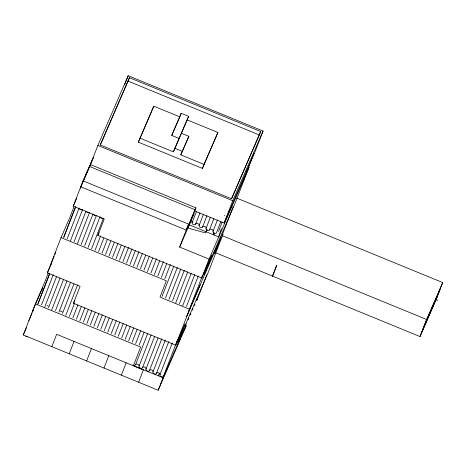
<?xml version="1.0" encoding="UTF-8"?>
<svg xmlns="http://www.w3.org/2000/svg" width="466" height="466" viewBox="0 0 466 466"><rect width="100%" height="100%" fill="white"/><g stroke="black" fill="none" stroke-linecap="round" stroke-linejoin="round"><path stroke-width="0.7" d="M48.307 272.96L44.154 283.672L35.334 303.937L23.3 334.967L158.184 390.263L163.048 377.734L182.253 333.58L182.288 332.188M160.747 383.605L160.467 384.246M167.096 368.985L167.131 368.268M173.591 354.055L173.626 353.333M180.092 339.12L180.126 338.398M184.35 329.136L184.431 328.786M186.598 323.812L185.625 324.825M221.391 228.608L218.711 236.92L189.307 224.857M175.676 345.166L189.604 309.267L221.035 237.025L214.529 253.801L223.08 234.136L208.523 271.678L177.686 342.545L184.833 324.132L175.676 345.166L73.506 303.279L80.082 286.316L47.375 272.901L61.058 237.619L69.65 217.867M204.982 272.412L211.715 255.048L201.737 277.986L97.872 235.406L104.273 218.898L73.255 206.182L83.07 180.866L92.734 158.656M50.689 265.09L54.149 256.166M69.941 217.208L73.826 207.184M90.427 164.597L97.866 145.427L128.191 75.737L263.074 131.033L254.43 153.32L224.105 223.016L194.701 210.958L195.906 207.842L90.427 164.597L80.769 186.808L186.243 230.053L195.906 207.842M41.911 289.776L42.68 287.796L32.707 310.717M38.026 303.541L49.547 273.827M63.691 237.363L75.48 206.974M37.793 304.333L49.629 273.822M63.83 237.211L75.661 206.7M124.83 84.387L128.191 75.737M100.336 145.048L129.466 77.717L260.715 131.529L231.585 198.86M41.509 304.968L53.299 274.579M67.18 238.79L78.964 208.401M44.736 307.077L56.526 276.688M70.407 240.893L82.453 209.834M48.487 307.828L60.009 278.115M74.152 241.65L85.942 211.261M51.709 309.931L63.498 279.548M77.379 243.753L89.431 212.694M55.46 310.688L66.987 280.975M81.131 244.51L92.915 214.121M58.949 312.115L70.471 282.408M84.62 245.937L96.404 215.548M62.438 313.548L73.96 283.835M88.103 247.37L99.893 216.981M51.843 346.669L56.642 334.303L143.394 369.87L138.6 382.237M65.863 315.132L77.671 284.697M91.575 248.85L103.4 218.362M69.428 316.362L74.409 303.529M95.099 250.184L100.598 236M187.245 119.913L217.896 132.478L202.442 168.43L138.344 142.147L153.797 106.196L179.812 116.861L181.198 113.29L188.631 116.337L173.358 151.829L139.905 138.117M153.797 106.196L138.344 142.147M72.917 317.789L77.898 304.962M98.588 251.611L103.825 238.109M76.407 319.222L81.381 306.389M102.077 253.044L107.314 239.536M79.896 320.649L84.87 307.822M105.561 254.471L110.803 240.963M69.23 353.793L74.024 341.427M83.379 322.082L88.359 309.249M109.05 255.904L114.287 242.396M86.868 323.509L91.843 310.676M112.539 257.331L118.038 243.147M90.357 324.942L95.332 312.109M116.022 258.758L121.265 245.256M93.841 326.369L98.821 313.536M119.512 260.191L125.01 246.007M97.33 327.796L102.31 314.969M123.001 261.618L128.5 247.44M86.612 360.923L91.412 348.556M100.819 329.229L105.794 316.397M126.49 263.051L131.989 248.867M104.308 330.656L109.283 317.829M129.973 264.478L135.478 250.3M107.792 332.089L112.772 319.257M133.462 265.911L138.961 251.727M111.281 333.516L116.255 320.69M136.952 267.338L142.45 253.16M217.896 132.478L204.009 164.399L180.791 154.875L188.858 136.34L181.425 133.293M114.77 334.949L119.745 322.117M140.435 268.771L145.677 255.263M104 368.053L108.794 355.686M118.253 336.376L123.234 323.55M143.924 270.198L149.423 256.02M121.684 337.961L126.74 324.93M147.396 271.678L152.673 258.077M125.249 339.19L130.23 326.357M150.92 273.012L156.419 258.828M128.68 340.774L133.666 327.924M154.392 274.491L159.634 260.966M132.169 342.201L137.15 329.351M157.875 275.919L163.385 261.717M121.381 375.177L126.181 362.81M202.442 168.43L204.009 164.399M135.653 343.634L140.639 330.784M161.364 277.352L166.612 263.826M139.142 345.061L144.128 332.211M164.853 278.779L170.358 264.577M246.1 171.319L249.03 167.242L209.053 259.125L179.643 247.067L188.549 224.111L83.07 180.866M132.851 365A1.887 1.293 21.2 0 0 135.548 364.756L147.611 333.644M162.04 296.44L173.847 266.004M220.896 221.443L216.539 232.68A1.887 1.293 21.2 0 1 214.278 233.151A1.887 1.293 21.2 0 1 213.049 231.247A1.887 1.293 21.2 0 0 211.82 229.342A1.887 1.293 21.2 0 0 209.56 229.82A1.887 1.293 21.2 0 1 207.3 230.291A1.887 1.293 21.2 0 1 206.077 228.387A1.887 1.293 21.2 0 0 204.848 226.482A1.887 1.293 21.2 0 0 202.588 226.959A1.887 1.293 21.2 0 1 200.328 227.431A1.887 1.293 21.2 0 1 199.099 225.527A1.887 1.293 21.2 0 0 197.875 223.628A1.887 1.293 21.2 0 0 195.609 224.099A1.887 1.293 21.2 0 1 193.349 224.571A1.887 1.293 21.2 0 1 192.126 222.666L196.483 211.436M177.61 339.667L163.444 376.19A1.887 1.293 21.2 0 1 161.184 376.668A1.887 1.293 21.2 0 1 159.96 374.763A1.887 1.293 21.2 0 0 158.731 372.858A1.887 1.293 21.2 0 0 156.471 373.336A1.887 1.293 21.2 0 1 154.211 373.808A1.887 1.293 21.2 0 1 152.982 371.903A1.887 1.293 21.2 0 0 151.759 369.998A1.887 1.293 21.2 0 0 149.499 370.476A1.887 1.293 21.2 0 1 147.233 370.948A1.887 1.293 21.2 0 1 146.009 369.043A1.887 1.293 21.2 0 0 144.78 367.138A1.887 1.293 21.2 0 0 142.52 367.616A1.887 1.293 21.2 0 1 140.26 368.088A1.887 1.293 21.2 0 1 139.031 366.183L151.1 335.071M165.529 297.873L177.336 267.437M195.609 224.099L199.972 212.863M142.52 367.616L154.59 336.504M169.018 299.3L180.825 268.865M199.099 225.527L203.456 214.29M146.009 369.043L158.079 337.932M172.507 300.733L184.309 270.297M202.588 226.959L206.945 215.723M149.499 370.476L161.824 338.683M175.729 302.836L187.798 271.725M206.077 228.387L210.434 217.15M152.982 371.903L165.314 340.116M179.48 303.593L191.287 273.158M209.56 229.82L213.917 218.583M156.471 373.336L168.803 341.543M182.707 305.696L194.771 274.585M213.049 231.247L217.406 220.01M159.96 374.763L172.286 342.976M186.452 306.453L198.26 276.018M218.513 231.509L222.142 222.154M186.534 316.676L187.845 313.292M188.369 311.94L202.273 276.093M201.737 277.986L209.053 259.125M210.615 257.576L203.881 274.94L234.986 203.45L249.03 167.242M200.135 285.052L187.181 315.505M224.105 223.016L232.75 200.73L263.074 131.033M197.071 299.871L206.811 274.771M216.806 248.995L217.599 246.957M221.804 236.105L233.384 206.257M243.38 180.476L244.172 178.443M247.726 169.28L252.648 156.588M253.166 155.248L253.947 153.244M272.505 276.082L276.752 265.137L272.616 276.122M215.438 252.683L420.012 336.557L426.635 319.484L442.7 282.559L236.635 198.079M420.012 336.557L436.077 299.632L442.7 282.559M206.252 231.806L207.061 229.872M188.631 116.337L179.183 138.449L171.744 135.402L181.198 113.29M80.199 188.276L92.076 160.974M92.658 159.64L93.526 157.642M73.255 206.182L76.733 198.19M129.466 77.717L100.225 144.938L231.468 198.743L260.715 131.529M54.965 254.29L55.774 252.421M47.375 272.901L51.144 264.239M28.857 320.637L31.991 313.432M32.562 312.121L33.418 310.158M23.3 334.967L26.44 327.755M97.872 235.406L99.019 232.773M73.506 303.279L74.642 300.663M171.744 135.402L179.812 116.861M173.358 151.829L179.183 138.449M180.791 154.875L188.858 136.34M179.643 247.067L194.229 213.545M206.945 229.61L205.5 232.93L187.938 228.008L195.073 209.752L89.6 166.508M35.334 303.937L140.633 347.1L133.404 365.734L158.271 375.777L159.413 373.161M158.184 390.263L186.196 325.88L185.177 325.507M424.538 324.895L440.603 287.971M422.907 329.101L438.966 292.182M421.13 333.679L437.195 296.755M182.253 333.58L186.196 325.88L185.165 325.524M177.721 344.391L177.925 344.094M171.226 359.327L171.424 359.03M164.795 374.291L164.993 373.994M188.182 319.705L188.683 319.175L188.555 318.086M179.585 339.644L179.888 339.417M162.325 379.499L162.867 378.252M158.405 388.976L158.125 389.157L158.586 389.343M128.133 81.16L259.381 134.971M174.744 148.252L182.177 151.304M97.866 145.427L232.75 200.73M436.077 299.632L437.877 300.372M222.072 235.615L426.635 319.484M61.058 237.619L166.35 280.788L160.013 297.133L189.604 309.267M47.072 305.562L48.394 306.104M60.271 310.973L62.252 311.789M158.271 375.777L163.048 377.734M27.715 336.301A1.887 1.293 21.2 0 1 27.418 336.516L27.034 336.644A1.887 1.293 21.2 0 1 25.647 336.487M190.897 220.768A1.887 1.293 21.2 0 1 192.126 222.666M190.804 313.676A1.887 1.293 21.2 0 1 189.901 314.999M192.697 308.568A1.887 1.293 21.2 0 1 192.353 310.117M194.986 304.531A1.887 1.293 21.2 0 1 194.037 305.492M196.833 299.061A1.887 1.293 21.2 0 1 196.489 300.611M224.95 215.694A1.887 1.293 21.2 0 1 224.484 215.548M135.548 364.756A1.887 1.293 21.2 0 1 137.808 364.284A1.887 1.293 21.2 0 1 139.031 366.183M82.523 209.438A1.887 1.293 21.2 0 1 80.455 209.63A1.887 1.293 21.2 0 1 79.156 208.057M103.149 218.234A1.887 1.293 21.2 0 1 100.126 216.993M89.198 212.513A1.887 1.293 21.2 0 1 86.181 211.279M96.177 215.374A1.887 1.293 21.2 0 1 93.153 214.139M213.941 234.957L213.801 232.808L213.941 234.963"/></g></svg>
